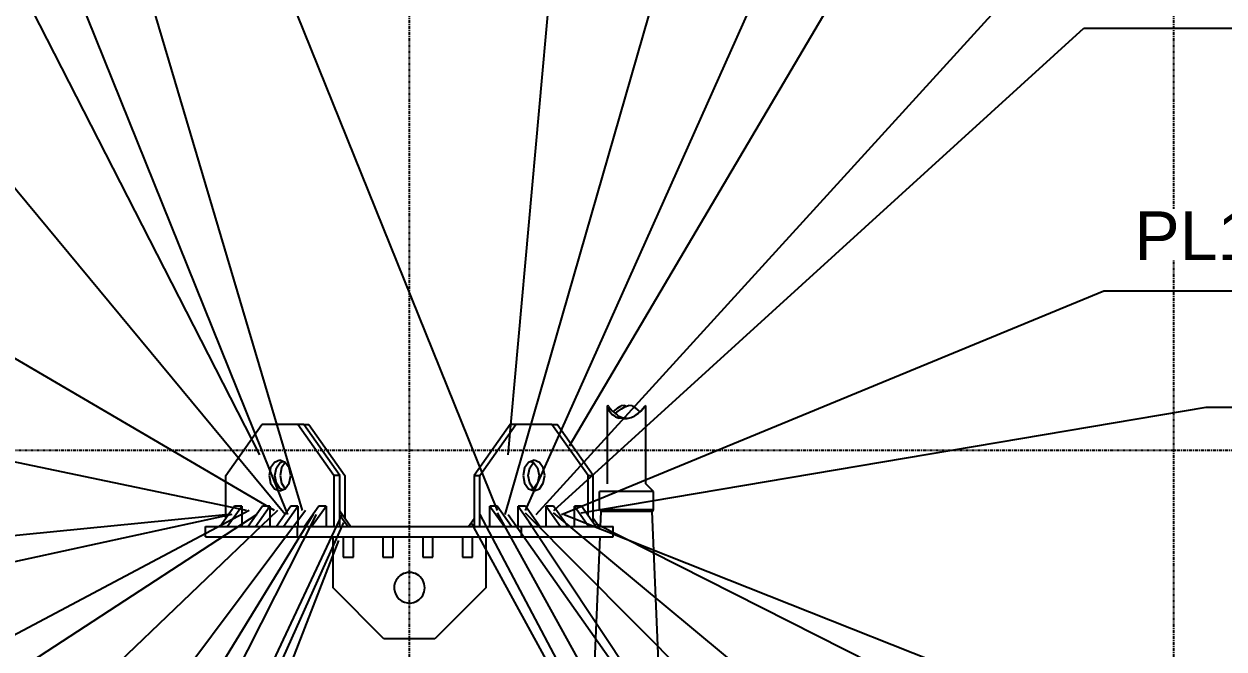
# Model space of a CAD drawing. Header units: millimetres. Extents: x -57554 to 16546, y 2142 to 98430.
# Drawn here: x -16975 to -15797, y 77097 to 77710 of the extents above; entities that cross this region are included whole.
import ezdxf

# ---------------------------------------------------------------- set-up
doc = ezdxf.new("R2010")
doc.units = ezdxf.units.MM
doc.linetypes.add('DXK_LINE_DOT3', pattern=[5.9187, 2.979, -0.9799, 0.9799, -0.9799])
doc.layers.add('S-Z2-A_TEXTUAL_ANNOTATION', color=7, linetype='Continuous')
doc.styles.add('Arial', font='ARIAL.TTF', dxfattribs={"height": 0.2})

msp = doc.modelspace()

# ---------------------------------------------------------------- linework, layer by layer
at = {"color": 1, "linetype": 'DXK_LINE_DOT3'}
for p, q in [((-16596.4, 71792.5), (-16596.4, 84292.5)), ((-15846.4, 71792.5), (-15846.4, 84292.5)), ((-32096.4, 77292.5), (-10096.4, 77292.5))]:
    msp.add_line(p, q, dxfattribs=at)
at = {"color": 2, "linetype": 'Continuous'}
for p, q in [((-16402.1, 77335.8), (-16401.8, 77336.3)), ((-16401.9, 77336.2), (-16402.1, 77335.8)), ((-16402.1, 77259.6), (-16402.1, 77335.8)), ((-16402.1, 77335.8), (-16401.7, 77334)), ((-16401.8, 77336.3), (-16401.9, 77336.2)), ((-16400.8, 77335.1), (-16401.8, 77336.3)), ((-16401.7, 77334), (-16400.8, 77331.7)), ((-16400.8, 77335.1), (-16397.6, 77331.1)), ((-16400.8, 77331.7), (-16400.4, 77331.1)), ((-16400.8, 77331.7), (-16399.2, 77329.4)), ((-16397.6, 77331.1), (-16397.2, 77330.7)), ((-16397.2, 77330.7), (-16397.6, 77331.1)), ((-16397.2, 77330.7), (-16392.6, 77327)), ((-16394.9, 77331.7), (-16396.5, 77330.1)), ((-16394.9, 77331.7), (-16395.5, 77331.1)), ((-16392, 77334), (-16394.9, 77331.7)), ((-16394.5, 77328.5), (-16391.7, 77330.7)), ((-16392, 77334), (-16388.8, 77335.8)), ((-16391.7, 77330.7), (-16388.5, 77333)), ((-16391.7, 77330.7), (-16391.2, 77331.1)), ((-16385.1, 77336.3), (-16388.8, 77335.8)), ((-16388.5, 77333), (-16385.2, 77335.1)), ((-16385.2, 77335.1), (-16381.6, 77336.3)), ((-16385.1, 77336.3), (-16383.4, 77335.7)), ((-16377.9, 77335.8), (-16381.6, 77336.3)), ((-16377.9, 77335.8), (-16374.7, 77334)), ((-16371.9, 77331.7), (-16374.7, 77334)), ((-16369.2, 77331.1), (-16374.2, 77327)), ((-16372.1, 77328.4), (-16369.5, 77330.7)), ((-16370.3, 77330.2), (-16371.9, 77331.7)), ((-16369.5, 77330.7), (-16367.5, 77333)), ((-16369.5, 77330.7), (-16369.2, 77331.1)), ((-16365.9, 77335.1), (-16369.2, 77331.1)), ((-16369.2, 77331.1), (-16367.5, 77333)), ((-16367.5, 77333), (-16365.9, 77335.1)), ((-16365.9, 77335.1), (-16364.9, 77336.3)), ((-16364.6, 77335.8), (-16364.9, 77336.3)), ((-16364.9, 77336.3), (-16364.9, 77336.2)), ((-16364.6, 77335.8), (-16364.9, 77336.2)), ((-16364.6, 77259.6), (-16364.6, 77335.8)), ((-16399.2, 77329.4), (-16397.1, 77327.2)), ((-16397.1, 77327.2), (-16396.7, 77327)), ((-16397.1, 77327.2), (-16394.2, 77325.3)), ((-16396.7, 77327), (-16394.2, 77325.3)), ((-16394.2, 77325.3), (-16391.7, 77324.3)), ((-16390.7, 77324), (-16392.8, 77324.8)), ((-16391.6, 77326.3), (-16392.6, 77327)), ((-16391.7, 77324.3), (-16390.7, 77324)), ((-16391.6, 77326.3), (-16386.8, 77324.3)), ((-16386.9, 77323.4), (-16390.7, 77324)), ((-16386.9, 77323.4), (-16386, 77323.4)), ((-16386.8, 77324.3), (-16382.5, 77323.7)), ((-16386, 77323.4), (-16382.8, 77323.6)), ((-16382.8, 77323.6), (-16378.8, 77324.6)), ((-16378.8, 77324.6), (-16375.2, 77326.3)), ((-16375.2, 77326.3), (-16372.1, 77328.4)), ((-16375.2, 77326.3), (-16374.2, 77327)), ((-16374.2, 77327), (-16372.1, 77328.4)), ((-16776.5, 77267.5), (-16741.2, 77317.5)), ((-16700.2, 77317.5), (-16741.2, 77317.5)), ((-16670.5, 77267.5), (-16705.8, 77317.5)), ((-16664.8, 77267.5), (-16700.2, 77317.5)), ((-16700.2, 77317.5), (-16695.2, 77317.5)), ((-16695.2, 77317.5), (-16659.8, 77267.5)), ((-16497.6, 77317.5), (-16532.9, 77267.5)), ((-16527.3, 77267.5), (-16491.9, 77317.5)), ((-16456.6, 77317.5), (-16497.6, 77317.5)), ((-16421.2, 77267.5), (-16456.6, 77317.5)), ((-16456.6, 77317.5), (-16451.6, 77317.5)), ((-16416.2, 77267.5), (-16451.6, 77317.5)), ((-16732.7, 77275), (-16734.1, 77267.5)), ((-16728.8, 77280.5), (-16732.7, 77275)), ((-16723.5, 77282.5), (-16728.8, 77280.5)), ((-16728.4, 77267.5), (-16727, 77275)), ((-16727, 77275), (-16723.1, 77280.5)), ((-16718.2, 77280.5), (-16723.5, 77282.5)), ((-16722, 77275), (-16723.4, 77267.5)), ((-16723.1, 77280.5), (-16720.7, 77281.4)), ((-16718.2, 77280.5), (-16722, 77275)), ((-16714.3, 77275), (-16718.2, 77280.5)), ((-16712.9, 77267.5), (-16714.3, 77275)), ((-16483.4, 77275), (-16484.9, 77267.5)), ((-16479.5, 77280.5), (-16483.4, 77275)), ((-16479.9, 77267.5), (-16478.4, 77275)), ((-16474.2, 77282.5), (-16479.5, 77280.5)), ((-16478.4, 77275), (-16474.6, 77280.5)), ((-16477.1, 77281.4), (-16474.6, 77280.5)), ((-16474.6, 77280.5), (-16470.7, 77275)), ((-16468.9, 77280.5), (-16474.2, 77282.5)), ((-16470.7, 77275), (-16469.3, 77267.5)), ((-16465.1, 77275), (-16468.9, 77280.5)), ((-16463.6, 77267.5), (-16465.1, 77275)), ((-16776.5, 77225.5), (-16776.5, 77267.5)), ((-16734.1, 77267.5), (-16732.7, 77260)), ((-16732.7, 77260), (-16728.8, 77254.5)), ((-16727, 77260), (-16728.4, 77267.5)), ((-16723.1, 77254.5), (-16727, 77260)), ((-16723.4, 77267.5), (-16722, 77260)), ((-16722, 77260), (-16718.2, 77254.5)), ((-16718.2, 77254.5), (-16714.3, 77260)), ((-16714.3, 77260), (-16712.9, 77267.5)), ((-16664.8, 77267.5), (-16670.5, 77267.5)), ((-16670.5, 77267.5), (-16670.5, 77217.5)), ((-16664.8, 77217.5), (-16664.8, 77267.5)), ((-16659.8, 77267.5), (-16659.8, 77225.5)), ((-16532.9, 77267.5), (-16532.9, 77217.5)), ((-16532.9, 77267.5), (-16527.3, 77267.5)), ((-16527.3, 77217.5), (-16527.3, 77267.5)), ((-16484.9, 77267.5), (-16483.4, 77260)), ((-16483.4, 77260), (-16479.5, 77254.5)), ((-16478.4, 77260), (-16479.9, 77267.5)), ((-16474.6, 77254.5), (-16478.4, 77260)), ((-16470.7, 77260), (-16474.6, 77254.5)), ((-16469.3, 77267.5), (-16470.7, 77260)), ((-16468.9, 77254.5), (-16465.1, 77260)), ((-16465.1, 77260), (-16463.6, 77267.5)), ((-16421.2, 77228.5), (-16421.2, 77267.5)), ((-16421.2, 77267.5), (-16416.2, 77267.5)), ((-16416.2, 77221.4), (-16416.2, 77267.5)), ((-16728.8, 77254.5), (-16723.5, 77252.5)), ((-16723.5, 77252.5), (-16718.2, 77254.5)), ((-16720.7, 77253.6), (-16723.1, 77254.5)), ((-16479.5, 77254.5), (-16474.2, 77252.5)), ((-16474.6, 77254.5), (-16477.1, 77253.6)), ((-16474.2, 77252.5), (-16468.9, 77254.5)), ((-16409.9, 77233.9), (-16409.9, 77251.9)), ((-16357.3, 77251.9), (-16409.9, 77251.9)), ((-16356.9, 77251.9), (-16364.7, 77259.7)), ((-16356.9, 77251.9), (-16357.3, 77251.9)), ((-16356.9, 77233.9), (-16356.9, 77251.9)), ((-16768, 77237.5), (-16782.2, 77217.5)), ((-16775.1, 77217.5), (-16761, 77237.5)), ((-16761, 77237.5), (-16768, 77237.5)), ((-16761, 77237.5), (-16761, 77217.5)), ((-16740.5, 77237.5), (-16754.6, 77217.5)), ((-16747.5, 77217.5), (-16733.4, 77237.5)), ((-16733.4, 77237.5), (-16740.5, 77237.5)), ((-16733.4, 77237.5), (-16733.4, 77217.5)), ((-16712.9, 77237.5), (-16727, 77217.5)), ((-16720, 77217.5), (-16705.8, 77237.5)), ((-16705.8, 77237.5), (-16712.9, 77237.5)), ((-16705.8, 77237.5), (-16705.8, 77217.5)), ((-16685.3, 77237.5), (-16699.4, 77217.5)), ((-16692.4, 77217.5), (-16678.2, 77237.5)), ((-16678.2, 77237.5), (-16685.3, 77237.5)), ((-16678.2, 77237.5), (-16678.2, 77217.5)), ((-16510.3, 77237.5), (-16517.4, 77237.5)), ((-16517.4, 77237.5), (-16503.2, 77217.5)), ((-16517.4, 77217.5), (-16517.4, 77237.5)), ((-16496.2, 77217.5), (-16510.3, 77237.5)), ((-16482.7, 77237.5), (-16489.8, 77237.5)), ((-16489.8, 77237.5), (-16475.7, 77217.5)), ((-16489.8, 77217.5), (-16489.8, 77237.5)), ((-16468.6, 77217.5), (-16482.7, 77237.5)), ((-16455.2, 77237.5), (-16462.2, 77237.5)), ((-16462.2, 77237.5), (-16448.1, 77217.5)), ((-16462.2, 77217.5), (-16462.2, 77237.5)), ((-16441, 77217.5), (-16455.2, 77237.5)), ((-16427.6, 77237.5), (-16434.6, 77237.5)), ((-16434.6, 77237.5), (-16420.5, 77217.5)), ((-16434.6, 77217.5), (-16434.6, 77237.5)), ((-16413.4, 77217.5), (-16427.6, 77237.5)), ((-16654.1, 77217.5), (-16664.8, 77232.6)), ((-16657, 77217.5), (-16664.8, 77228.5)), ((-16538.6, 77217.5), (-16532.9, 77225.5)), ((-16410.6, 77217.5), (-16416.2, 77225.5)), ((-16409.9, 77233.9), (-16408.3, 77232.4)), ((-16356.9, 77233.9), (-16409.9, 77233.9)), ((-16409, 77217.5), (-16408.3, 77232.4)), ((-16358.7, 77232.4), (-16408.3, 77232.4)), ((-16358.4, 77232.4), (-16358.7, 77232.4)), ((-16358.4, 77232.4), (-16356.9, 77233.9)), ((-16348.9, 77012.4), (-16358.4, 77232.4)), ((-16358.4, 77232.4), (-16358.4, 77232.4)), ((-16796.4, 77207.5), (-16796.4, 77217.5)), ((-16796.4, 77217.5), (-16396.4, 77217.5)), ((-16706.4, 77207.5), (-16706.4, 77217.5)), ((-16486.4, 77207.5), (-16486.4, 77217.5)), ((-16396.4, 77207.5), (-16396.4, 77217.5)), ((-16796.4, 77207.5), (-16396.4, 77207.5)), ((-16671.4, 77157.5), (-16671.4, 77207.5)), ((-16661.4, 77207.5), (-16661.4, 77187.5)), ((-16651.4, 77187.5), (-16651.4, 77207.5)), ((-16622.4, 77207.5), (-16622.4, 77187.5)), ((-16612.4, 77187.5), (-16612.4, 77207.5)), ((-16583.4, 77207.5), (-16583.4, 77187.5)), ((-16573.4, 77187.5), (-16573.4, 77207.5)), ((-16544.4, 77207.5), (-16544.4, 77187.5)), ((-16534.4, 77187.5), (-16534.4, 77207.5)), ((-16521.4, 77207.5), (-16521.4, 77157.5)), ((-16417.8, 77012.4), (-16409.4, 77207.5)), ((-16661.4, 77187.5), (-16651.4, 77187.5)), ((-16622.4, 77187.5), (-16612.4, 77187.5)), ((-16583.4, 77187.5), (-16573.4, 77187.5)), ((-16544.4, 77187.5), (-16534.4, 77187.5)), ((-16621.4, 77107.5), (-16671.4, 77157.5)), ((-16521.4, 77157.5), (-16571.4, 77107.5)), ((-16571.4, 77107.5), (-16621.4, 77107.5))]:
    msp.add_line(p, q, dxfattribs=at)
for start, end in [(330, 150), (150, 330)]:
    msp.add_arc((-16596.4, 77157.5), 15, start, end, dxfattribs=at)
at = {"layer": 'S-Z2-A_TEXTUAL_ANNOTATION'}
for p, q in [((-16510, 77233.2), (-17096.9, 78686.9)), ((-16499.7, 77287.8), (-16378.9, 78626.8)), ((-16701.3, 77233.2), (-17068.5, 78469)), ((-16502.5, 77229.4), (-16146.2, 78466.8)), ((-16482.4, 77233.2), (-16014.3, 78281.2)), ((-16715.6, 77229.4), (-17132.4, 78262.4)), ((-16439.4, 77296.7), (-15952.8, 78121.2)), ((-16743.3, 77287.8), (-17134.3, 78052.1)), ((-16718.5, 77229.4), (-17221.1, 77835.6)), ((-16454.8, 77233.2), (-15934.7, 77706.5)), ((-15934.7, 77706.5), (-15396.6, 77706.5)), ((-16728.9, 77233.2), (-17312.5, 77574.9)), ((-16447.3, 77229.4), (-15915.2, 77448.9)), ((-15915.2, 77448.9), (-15377, 77448.9)), ((-16756.4, 77233.2), (-17354.7, 77358.2)), ((-16427.8, 77231), (-15814.8, 77334.5)), ((-15814.8, 77334.5), (-15276.6, 77334.5)), ((-16770.8, 77229.4), (-18008.2, 76960.3)), ((-16773.6, 77229.4), (-17879.4, 77120.3)), ((-16746.1, 77229.4), (-17722.8, 76592.8)), ((-16753.6, 77233.2), (-17596.3, 76787)), ((-16726, 77233.2), (-17563, 76432.8)), ((-16698.4, 77233.2), (-17418.8, 76272.8)), ((-16690.9, 77229.4), (-17376, 76112.8)), ((-16662.7, 77229.4), (-17368, 75727.8)), ((-16688, 77229.4), (-17363.2, 75897.8)), ((-16527.2, 77229.4), (-15643.6, 75558.2)), ((-16510.5, 77231), (-15788.6, 75928.2)), ((-16499.6, 77229.4), (-15694.7, 76088.2)), ((-16482.9, 77231), (-15609.5, 76353.2)), ((-16455.3, 77231), (-15591.3, 76513.2)), ((-16444.5, 77229.4), (-15565.1, 76880.9)), ((-16661.2, 77221.4), (-17375.5, 75627.8)), ((-16535.5, 77220.4), (-15728.8, 75749.6)), ((-16478.9, 77221.8), (-15794.5, 76193.2)), ((-16413.6, 77220.4), (-15329, 76673.2)), ((-16666.1, 77203.9), (-17324.1, 75503.2))]:
    msp.add_line(p, q, dxfattribs=at)

# ---------------------------------------------------------------- next in the draw order: wipeouts: each hides what was drawn before it
msp.add_wipeout([(-15629.5, 77478.9), (-15629.5, 77528.9), (-15885.2, 77528.9), (-15885.2, 77478.9)]).dxf.layer = 'S-Z2-A_TEXTUAL_ANNOTATION'

# ---------------------------------------------------------------- next in the draw order: linework, layer by layer
msp.add_line((-16472, 77229.4), (-15805.3, 77961.2), dxfattribs=at)

# ---------------------------------------------------------------- next in the draw order: texts
at = {"layer": 'S-Z2-A_TEXTUAL_ANNOTATION', "style": 'Arial'}
msp.add_text('PL10*20', height=47.75, dxfattribs=at).set_placement((-15885.2, 77478.9))

doc.saveas('drawing.dxf')
